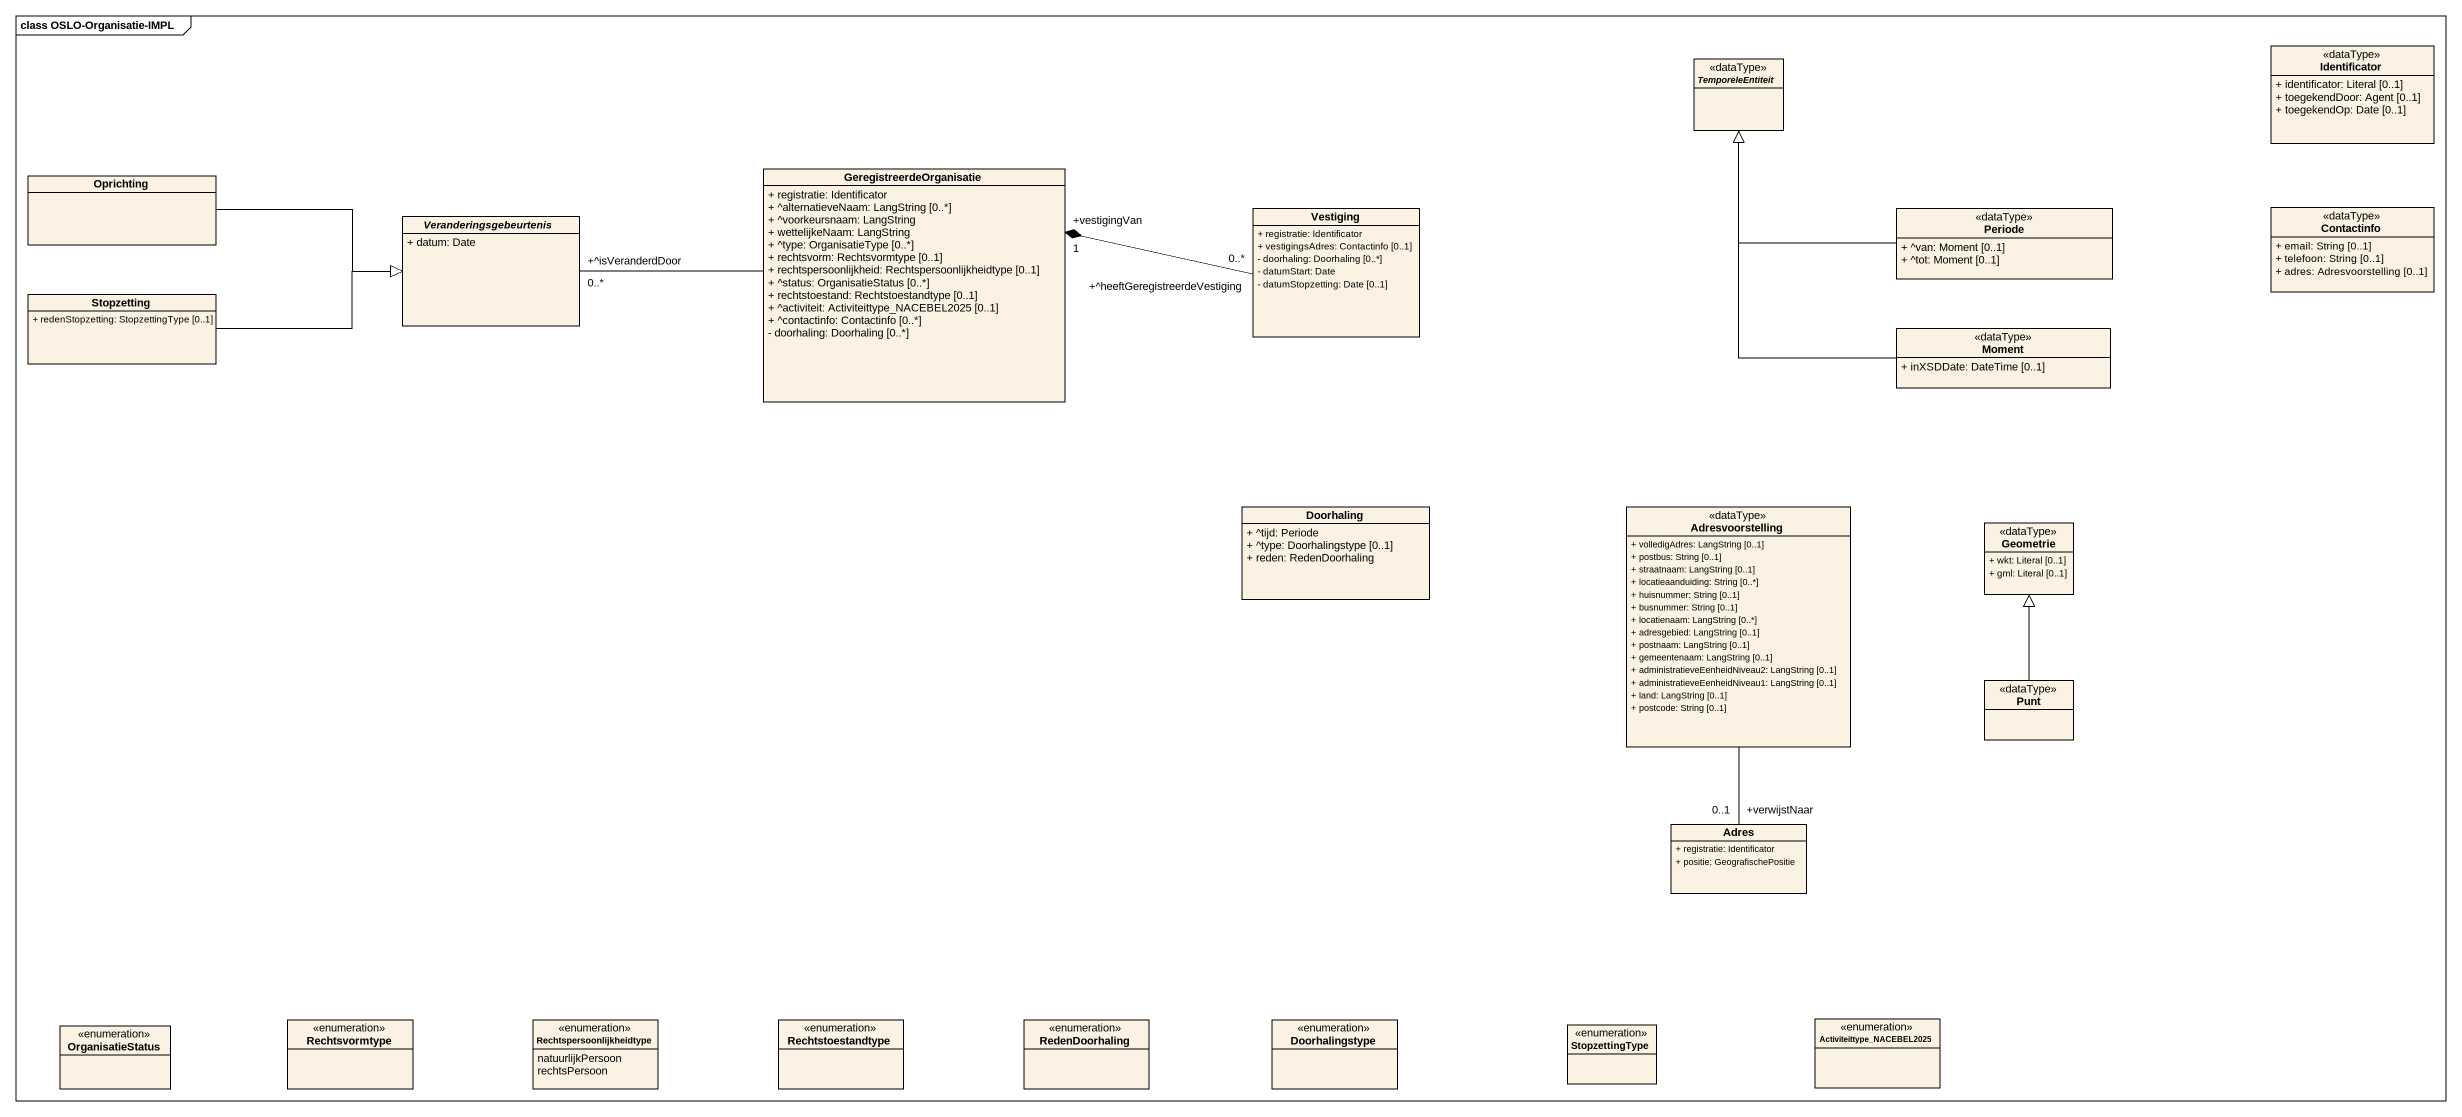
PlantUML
@startuml
mainframe class OSLO-Organisatie-IMPL
hide circle
hide empty members
skinparam classAttributeIconSize 0
abstract class TemporeleEntiteit <<dataType>>
class Identificator <<dataType>> {
  + identificator: Literal [0..1]
  + toegekendDoor: Agent [0..1]
  + toegekendOp: Date [0..1]
}
class Oprichting
class GeregistreerdeOrganisatie {
  + registratie: Identificator
  + ^alternatieveNaam: LangString [0..*]
  + ^voorkeursnaam: LangString
  + wettelijkeNaam: LangString
  + ^type: OrganisatieType [0..*]
  + rechtsvorm: Rechtsvormtype [0..1]
  + rechtspersoonlijkheid: Rechtspersoonlijkheidtype [0..1]
  + ^status: OrganisatieStatus [0..*]
  + rechtstoestand: Rechtstoestandtype [0..1]
  + ^activiteit: Activiteittype_NACEBEL2025 [0..1]
  + ^contactinfo: Contactinfo [0..*]
  - doorhaling: Doorhaling [0..*]
}
abstract class Veranderingsgebeurtenis {
  + datum: Date
}
class Vestiging {
  + registratie: Identificator
  + vestigingsAdres: Contactinfo [0..1]
  - doorhaling: Doorhaling [0..*]
  - datumStart: Date
  - datumStopzetting: Date [0..1]
}
class Periode <<dataType>> {
  + ^van: Moment [0..1]
  + ^tot: Moment [0..1]
}
class Contactinfo <<dataType>> {
  + email: String [0..1]
  + telefoon: String [0..1]
  + adres: Adresvoorstelling [0..1]
}
class Stopzetting {
  + redenStopzetting: StopzettingType [0..1]
}
class Moment <<dataType>> {
  + inXSDDate: DateTime [0..1]
}
class Doorhaling {
  + ^tijd: Periode
  + ^type: Doorhalingstype [0..1]
  + reden: RedenDoorhaling
}
class Adresvoorstelling <<dataType>> {
  + volledigAdres: LangString [0..1]
  + postbus: String [0..1]
  + straatnaam: LangString [0..1]
  + locatieaanduiding: String [0..*]
  + huisnummer: String [0..1]
  + busnummer: String [0..1]
  + locatienaam: LangString [0..*]
  + adresgebied: LangString [0..1]
  + postnaam: LangString [0..1]
  + gemeentenaam: LangString [0..1]
  + administratieveEenheidNiveau2: LangString [0..1]
  + administratieveEenheidNiveau1: LangString [0..1]
  + land: LangString [0..1]
  + postcode: String [0..1]
}
class Geometrie <<dataType>> {
  + wkt: Literal [0..1]
  + gml: Literal [0..1]
}
class Punt <<dataType>>
class Adres {
  + registratie: Identificator
  + positie: GeografischePositie
}
enum OrganisatieStatus
enum Rechtsvormtype
enum Rechtspersoonlijkheidtype {
  natuurlijkPersoon
  rechtsPersoon
}
enum Rechtstoestandtype
enum RedenDoorhaling
enum Doorhalingstype
enum StopzettingType
enum Activiteittype_NACEBEL2025
Oprichting -right-|> Veranderingsgebeurtenis
GeregistreerdeOrganisatie -left- "+^isVeranderdDoor\n0..*" Veranderingsgebeurtenis
GeregistreerdeOrganisatie "+vestigingVan\n1" *-right- "+^heeftGeregistreerdeVestiging\n0..*" Vestiging
Periode -left-|> TemporeleEntiteit
Stopzetting -right-|> Veranderingsgebeurtenis
Moment -up-|> TemporeleEntiteit
Adresvoorstelling -- "+verwijstNaar\n0..1" Adres
Punt -up-|> Geometrie
@enduml
